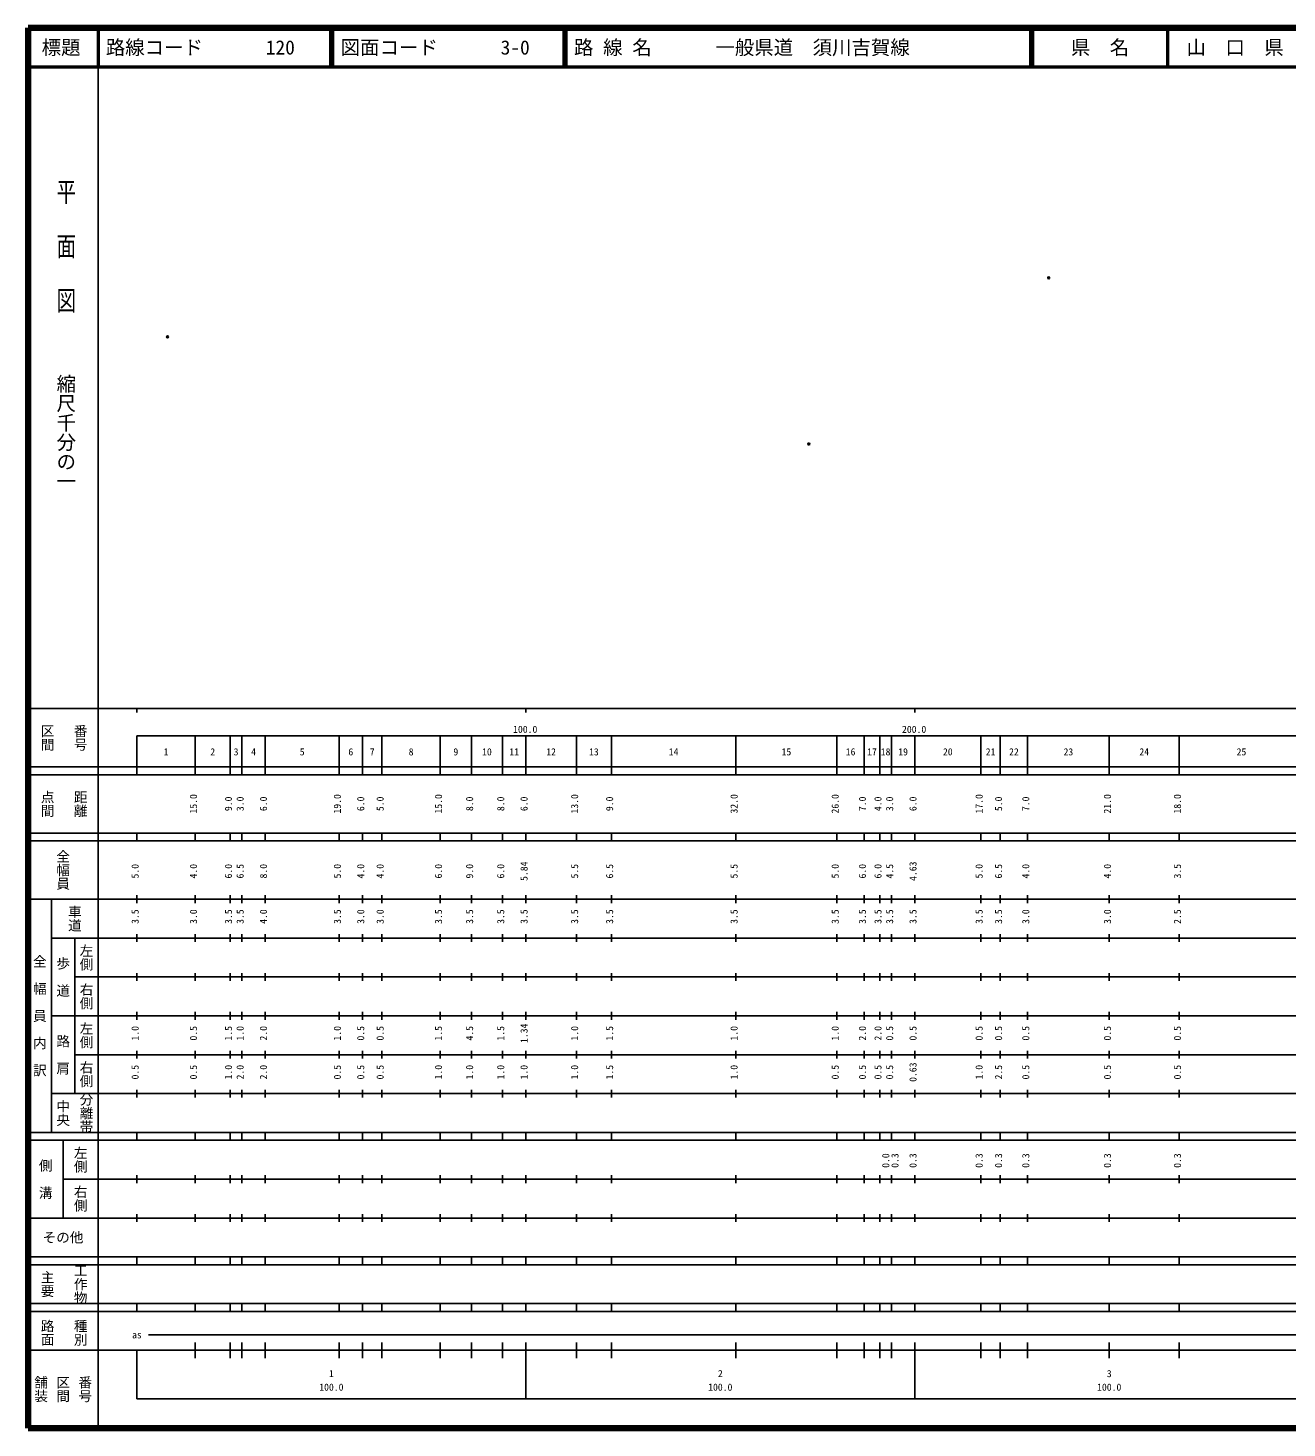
# Model space of a CAD drawing. Units: millimetres on the paper. Extents: x 40 to 680, y 20 to 380.
# Drawn here: x 40 to 363.7, y 20 to 380 of the extents above; entities that cross this region are included whole.
import ezdxf
from ezdxf.enums import TextEntityAlignment as Align

# ---------------------------------------------------------------- set-up
doc = ezdxf.new("R2010")
doc.units = ezdxf.units.MM
doc.header["$PDMODE"] = 32
doc.header["$PDSIZE"] = 0.5
doc.layers.add('M-OTRS', color=6, linetype='Continuous')
doc.layers.add('M-TTL-TXT', color=7, linetype='Continuous')
for name, color, linetype, lineweight in [('M-TTL', 2, 'Continuous', 140), ('M-TTL-BAND', 7, 'Continuous', 25), ('M-TTL-LINE', 7, 'Continuous', 50)]:
    doc.layers.add(name, color=color, linetype=linetype, lineweight=lineweight)
doc.styles.add('@ＭＳ ゴシック', font='')
doc.styles.add('ＭＳ ゴシック', font='')
doc.styles.get('@ＭＳ ゴシック').set_extended_font_data('@MS Gothic')
doc.styles.get('ＭＳ ゴシック').set_extended_font_data('MS Gothic')

msp = doc.modelspace()

# ---------------------------------------------------------------- linework, layer by layer
at = {"layer": 'M-OTRS'}
for p in [(302.433, 315.766), (75.879, 300.56), (240.735, 273.027)]:
    msp.add_point(p, dxfattribs=at)
at = {"layer": 'M-TTL'}
for p, q in [((40, 380), (40, 20)), ((680, 380), (40, 380)), ((40, 20), (680, 20))]:
    msp.add_line(p, q, dxfattribs=at)
at = {"layer": 'M-TTL-BAND'}
for p, q in [((58, 370), (58, 20)), ((40, 205), (579, 205)), ((68, 205), (68, 204)), ((168, 205), (168, 204)), ((268, 205), (268, 204)), ((68, 198), (579, 198)), ((68, 198), (68, 188)), ((83, 188), (83, 198)), ((92, 188), (92, 198)), ((95, 188), (95, 198)), ((101, 188), (101, 198)), ((120, 188), (120, 198)), ((126, 188), (126, 198)), ((131, 188), (131, 198)), ((146, 188), (146, 198)), ((154, 188), (154, 198)), ((162, 188), (162, 198)), ((168, 188), (168, 198)), ((181, 188), (181, 198)), ((190, 188), (190, 198)), ((222, 188), (222, 198)), ((248, 188), (248, 198)), ((255, 188), (255, 198)), ((259, 188), (259, 198)), ((262, 188), (262, 198)), ((268, 188), (268, 198)), ((285, 188), (285, 198)), ((290, 188), (290, 198)), ((297, 188), (297, 198)), ((318, 188), (318, 198)), ((336, 188), (336, 198)), ((40, 190), (579, 190)), ((40, 188), (579, 188)), ((40, 173), (579, 173)), ((68, 171), (68, 173)), ((83, 171), (83, 173)), ((92, 171), (92, 173)), ((95, 171), (95, 173)), ((101, 171), (101, 173)), ((120, 171), (120, 173)), ((126, 171), (126, 173)), ((131, 171), (131, 173)), ((146, 171), (146, 173)), ((154, 171), (154, 173)), ((162, 171), (162, 173)), ((168, 171), (168, 173)), ((181, 171), (181, 173)), ((190, 171), (190, 173)), ((222, 171), (222, 173)), ((248, 171), (248, 173)), ((255, 171), (255, 173)), ((259, 171), (259, 173)), ((262, 171), (262, 173)), ((268, 171), (268, 173)), ((285, 171), (285, 173)), ((290, 171), (290, 173)), ((297, 171), (297, 173)), ((318, 171), (318, 173)), ((336, 171), (336, 173)), ((40, 171), (579, 171)), ((40, 156), (579, 156)), ((46, 96), (46, 156)), ((68, 155), (68, 157)), ((83, 155), (83, 157)), ((92, 155), (92, 157)), ((95, 155), (95, 157)), ((101, 155), (101, 157)), ((120, 155), (120, 157)), ((126, 155), (126, 157)), ((131, 155), (131, 157)), ((146, 155), (146, 157)), ((154, 155), (154, 157)), ((162, 155), (162, 157)), ((168, 155), (168, 157)), ((181, 155), (181, 157)), ((190, 155), (190, 157)), ((222, 155), (222, 157)), ((248, 155), (248, 157)), ((255, 155), (255, 157)), ((259, 155), (259, 157)), ((262, 155), (262, 157)), ((268, 155), (268, 157)), ((285, 155), (285, 157)), ((290, 155), (290, 157)), ((297, 155), (297, 157)), ((318, 155), (318, 157)), ((336, 155), (336, 157)), ((46, 146), (579, 146)), ((52, 146), (52, 106)), ((68, 145), (68, 147)), ((83, 145), (83, 147)), ((92, 145), (92, 147)), ((95, 145), (95, 147)), ((101, 145), (101, 147)), ((120, 145), (120, 147)), ((126, 145), (126, 147)), ((131, 145), (131, 147)), ((146, 145), (146, 147)), ((154, 145), (154, 147)), ((162, 145), (162, 147)), ((168, 145), (168, 147)), ((181, 145), (181, 147)), ((190, 145), (190, 147)), ((222, 145), (222, 147)), ((248, 145), (248, 147)), ((255, 145), (255, 147)), ((259, 145), (259, 147)), ((262, 145), (262, 147)), ((268, 145), (268, 147)), ((285, 145), (285, 147)), ((290, 145), (290, 147)), ((297, 145), (297, 147)), ((318, 145), (318, 147)), ((336, 145), (336, 147)), ((68, 135), (68, 137)), ((83, 135), (83, 137)), ((92, 135), (92, 137)), ((95, 135), (95, 137)), ((101, 135), (101, 137)), ((120, 135), (120, 137)), ((126, 135), (126, 137)), ((131, 135), (131, 137)), ((146, 135), (146, 137)), ((154, 135), (154, 137)), ((162, 135), (162, 137)), ((168, 135), (168, 137)), ((181, 135), (181, 137)), ((190, 135), (190, 137)), ((222, 135), (222, 137)), ((248, 135), (248, 137)), ((255, 135), (255, 137)), ((259, 135), (259, 137)), ((262, 135), (262, 137)), ((268, 135), (268, 137)), ((285, 135), (285, 137)), ((290, 135), (290, 137)), ((297, 135), (297, 137)), ((318, 135), (318, 137)), ((336, 135), (336, 137)), ((52, 136), (579, 136)), ((46, 126), (579, 126)), ((68, 125), (68, 127)), ((83, 125), (83, 127)), ((92, 125), (92, 127)), ((95, 125), (95, 127)), ((101, 125), (101, 127)), ((120, 125), (120, 127)), ((126, 125), (126, 127)), ((131, 125), (131, 127)), ((146, 125), (146, 127)), ((154, 125), (154, 127)), ((162, 125), (162, 127)), ((168, 125), (168, 127)), ((181, 125), (181, 127)), ((190, 125), (190, 127)), ((222, 125), (222, 127)), ((248, 125), (248, 127)), ((255, 125), (255, 127)), ((259, 125), (259, 127)), ((262, 125), (262, 127)), ((268, 125), (268, 127)), ((285, 125), (285, 127)), ((290, 125), (290, 127)), ((297, 125), (297, 127)), ((318, 125), (318, 127)), ((336, 125), (336, 127)), ((52, 116), (579, 116)), ((68, 115), (68, 117)), ((83, 115), (83, 117)), ((92, 115), (92, 117)), ((95, 115), (95, 117)), ((101, 115), (101, 117)), ((120, 115), (120, 117)), ((126, 115), (126, 117)), ((131, 115), (131, 117)), ((146, 115), (146, 117)), ((154, 115), (154, 117)), ((162, 115), (162, 117)), ((168, 115), (168, 117)), ((181, 115), (181, 117)), ((190, 115), (190, 117)), ((222, 115), (222, 117)), ((248, 115), (248, 117)), ((255, 115), (255, 117)), ((259, 115), (259, 117)), ((262, 115), (262, 117)), ((268, 115), (268, 117)), ((285, 115), (285, 117)), ((290, 115), (290, 117)), ((297, 115), (297, 117)), ((318, 115), (318, 117)), ((336, 115), (336, 117)), ((46, 106), (579, 106)), ((68, 105), (68, 107)), ((83, 105), (83, 107)), ((92, 105), (92, 107)), ((95, 105), (95, 107)), ((101, 105), (101, 107)), ((120, 105), (120, 107)), ((126, 105), (126, 107)), ((131, 105), (131, 107)), ((146, 105), (146, 107)), ((154, 105), (154, 107)), ((162, 105), (162, 107)), ((168, 105), (168, 107)), ((181, 105), (181, 107)), ((190, 105), (190, 107)), ((222, 105), (222, 107)), ((248, 105), (248, 107)), ((255, 105), (255, 107)), ((259, 105), (259, 107)), ((262, 105), (262, 107)), ((268, 105), (268, 107)), ((285, 105), (285, 107)), ((290, 105), (290, 107)), ((297, 105), (297, 107)), ((318, 105), (318, 107)), ((336, 105), (336, 107)), ((40, 96), (579, 96)), ((40, 94), (579, 94)), ((49, 94), (49, 74)), ((68, 94), (68, 96)), ((83, 94), (83, 96)), ((92, 94), (92, 96)), ((95, 94), (95, 96)), ((101, 94), (101, 96)), ((120, 94), (120, 96)), ((126, 94), (126, 96)), ((131, 94), (131, 96)), ((146, 94), (146, 96)), ((154, 94), (154, 96)), ((162, 94), (162, 96)), ((168, 94), (168, 96)), ((181, 94), (181, 96)), ((190, 94), (190, 96)), ((222, 94), (222, 96)), ((248, 94), (248, 96)), ((255, 94), (255, 96)), ((259, 94), (259, 96)), ((262, 94), (262, 96)), ((268, 94), (268, 96)), ((285, 94), (285, 96)), ((290, 94), (290, 96)), ((297, 94), (297, 96)), ((318, 94), (318, 96)), ((336, 94), (336, 96)), ((49, 84), (579, 84)), ((68, 83), (68, 85)), ((83, 83), (83, 85)), ((92, 83), (92, 85)), ((95, 83), (95, 85)), ((101, 83), (101, 85)), ((120, 83), (120, 85)), ((126, 83), (126, 85)), ((131, 83), (131, 85)), ((146, 83), (146, 85)), ((154, 83), (154, 85)), ((162, 83), (162, 85)), ((168, 83), (168, 85)), ((181, 83), (181, 85)), ((190, 83), (190, 85)), ((222, 83), (222, 85)), ((248, 83), (248, 85)), ((255, 83), (255, 85)), ((259, 83), (259, 85)), ((262, 83), (262, 85)), ((268, 83), (268, 85)), ((285, 83), (285, 85)), ((290, 83), (290, 85)), ((297, 83), (297, 85)), ((318, 83), (318, 85)), ((336, 83), (336, 85)), ((40, 74), (579, 74)), ((68, 73), (68, 75)), ((83, 73), (83, 75)), ((92, 73), (92, 75)), ((95, 73), (95, 75)), ((101, 73), (101, 75)), ((120, 73), (120, 75)), ((126, 73), (126, 75)), ((131, 73), (131, 75)), ((146, 73), (146, 75)), ((154, 73), (154, 75)), ((162, 73), (162, 75)), ((168, 73), (168, 75)), ((181, 73), (181, 75)), ((190, 73), (190, 75)), ((222, 73), (222, 75)), ((248, 73), (248, 75)), ((255, 73), (255, 75)), ((259, 73), (259, 75)), ((262, 73), (262, 75)), ((268, 73), (268, 75)), ((285, 73), (285, 75)), ((290, 73), (290, 75)), ((297, 73), (297, 75)), ((318, 73), (318, 75)), ((336, 73), (336, 75)), ((40, 64), (579, 64)), ((40, 62), (579, 62)), ((68, 62), (68, 64)), ((83, 62), (83, 64)), ((92, 62), (92, 64)), ((95, 62), (95, 64)), ((101, 62), (101, 64)), ((120, 62), (120, 64)), ((126, 62), (126, 64)), ((131, 62), (131, 64)), ((146, 62), (146, 64)), ((154, 62), (154, 64)), ((162, 62), (162, 64)), ((168, 62), (168, 64)), ((181, 62), (181, 64)), ((190, 62), (190, 64)), ((222, 62), (222, 64)), ((248, 62), (248, 64)), ((255, 62), (255, 64)), ((259, 62), (259, 64)), ((262, 62), (262, 64)), ((268, 62), (268, 64)), ((285, 62), (285, 64)), ((290, 62), (290, 64)), ((297, 62), (297, 64)), ((318, 62), (318, 64)), ((336, 62), (336, 64)), ((40, 52), (579, 52)), ((68, 50), (68, 52)), ((83, 50), (83, 52)), ((92, 50), (92, 52)), ((95, 50), (95, 52)), ((101, 50), (101, 52)), ((120, 50), (120, 52)), ((126, 50), (126, 52)), ((131, 50), (131, 52)), ((146, 50), (146, 52)), ((154, 50), (154, 52)), ((162, 50), (162, 52)), ((168, 50), (168, 52)), ((181, 50), (181, 52)), ((190, 50), (190, 52)), ((222, 50), (222, 52)), ((248, 50), (248, 52)), ((255, 50), (255, 52)), ((259, 50), (259, 52)), ((262, 50), (262, 52)), ((268, 50), (268, 52)), ((285, 50), (285, 52)), ((290, 50), (290, 52)), ((297, 50), (297, 52)), ((318, 50), (318, 52)), ((336, 50), (336, 52)), ((40, 50), (579, 50)), ((71, 44), (565, 44)), ((40, 40), (579, 40)), ((68, 40), (68, 27.5)), ((83, 38), (83, 42)), ((92, 38), (92, 42)), ((95, 38), (95, 42)), ((101, 38), (101, 42)), ((120, 38), (120, 42)), ((126, 38), (126, 42)), ((131, 38), (131, 42)), ((146, 38), (146, 42)), ((154, 38), (154, 42)), ((162, 38), (162, 42)), ((168, 27.5), (168, 42)), ((181, 38), (181, 42)), ((190, 38), (190, 42)), ((222, 38), (222, 42)), ((248, 38), (248, 42)), ((255, 38), (255, 42)), ((259, 38), (259, 42)), ((262, 38), (262, 42)), ((268, 27.5), (268, 42)), ((285, 38), (285, 42)), ((290, 38), (290, 42)), ((297, 38), (297, 42)), ((318, 38), (318, 42)), ((336, 38), (336, 42)), ((68, 27.5), (579, 27.5))]:
    msp.add_line(p, q, dxfattribs=at)
at = {"layer": 'M-TTL-LINE'}
for p, q in [((58, 380), (58, 370)), ((117.75, 380), (117.75, 370)), ((118.25, 380), (118.25, 370)), ((177.75, 380), (177.75, 370)), ((178.25, 380), (178.25, 370)), ((297.75, 380), (297.75, 370)), ((298.25, 380), (298.25, 370)), ((333, 380), (333, 370)), ((40, 370), (680, 370))]:
    msp.add_line(p, q, dxfattribs=at)

# ---------------------------------------------------------------- texts
at = {"layer": 'M-TTL-BAND', "style": '@ＭＳ ゴシック', "width": 1.4}
msp.add_text('平  面  図', height=3.666, rotation=270, dxfattribs=at).set_placement((49.777, 306.475), align=Align.MIDDLE_RIGHT)
at = {"layer": 'M-TTL-BAND', "style": '@ＭＳ ゴシック'}
msp.add_text('縮尺千分の一', height=3.666, rotation=270, dxfattribs=at).set_placement((49.777, 261.03), align=Align.MIDDLE_RIGHT)
for s, p in [('区間', (45, 197.5)), ('番号', (53.5, 197.5)), ('点間', (45, 180.5)), ('距離', (53.5, 180.5)), ('全幅員', (49, 163.5)), ('車道', (52, 151)), ('左側', (55, 141)), ('全\u3000幅\u3000員\u3000内\u3000訳', (43, 126)), ('歩\u3000道', (49, 136)), ('右側', (55, 131)), ('左側', (55, 121)), ('路\u3000肩', (49, 116)), ('右側', (55, 111)), ('分離帯', (55, 101)), ('中央', (49, 101)), ('左側', (53.5, 89)), ('側\u3000溝', (44.5, 84)), ('右側', (53.5, 79)), ('工作物', (53.5, 57)), ('主要', (45, 57)), ('路面', (45, 44.5)), ('種別', (53.5, 44.5)), ('舗装', (43.333, 30)), ('区間', (49, 30)), ('番号', (54.667, 30))]:
    msp.add_text(s, height=2.566, rotation=270, dxfattribs=at).set_placement(p, align=Align.MIDDLE_CENTER)
at = {"layer": 'M-TTL-BAND', "style": 'ＭＳ ゴシック'}
for s, p in [('100.0', (167.844, 198.195)), ('200.0', (267.844, 198.195)), ('1', (75.5, 192.405)), ('2', (87.5, 192.405)), ('3', (93.5, 192.405)), ('4', (98, 192.405)), ('5', (110.5, 192.405)), ('6', (123, 192.405)), ('7', (128.5, 192.405)), ('8', (138.5, 192.405)), ('9', (150, 192.405)), ('10', (158, 192.405)), ('11', (165, 192.405)), ('12', (174.5, 192.405)), ('13', (185.5, 192.405)), ('14', (206, 192.405)), ('15', (235, 192.405)), ('16', (251.5, 192.405)), ('17', (257, 192.405)), ('18', (260.5, 192.405)), ('19', (265, 192.405)), ('20', (276.5, 192.405)), ('21', (287.5, 192.405)), ('22', (293.5, 192.405)), ('23', (307.5, 192.405)), ('24', (327, 192.405)), ('25', (352, 192.405)), ('as', (68, 42.5)), ('1', (118, 32.523)), ('2', (218, 32.523)), ('3', (318, 32.523)), ('100.0', (118, 29.033)), ('100.0', (218, 29.033)), ('100.0', (318, 29.033))]:
    msp.add_text(s, height=1.833, dxfattribs=at).set_placement(p, align=Align.BOTTOM_CENTER)
for s, p in [('15.0', (84, 180.5)), ('9.0', (93, 180.5)), ('3.0', (96, 180.5)), ('6.0', (102, 180.5)), ('19.0', (121, 180.5)), ('6.0', (127, 180.5)), ('5.0', (132, 180.5)), ('15.0', (147, 180.5)), ('8.0', (155, 180.5)), ('8.0', (163, 180.5)), ('6.0', (169, 180.5)), ('13.0', (182, 180.5)), ('9.0', (191, 180.5)), ('32.0', (223, 180.5)), ('26.0', (249, 180.5)), ('7.0', (256, 180.5)), ('4.0', (260, 180.5)), ('3.0', (263, 180.5)), ('6.0', (269, 180.5)), ('17.0', (286, 180.5)), ('5.0', (291, 180.5)), ('7.0', (298, 180.5)), ('21.0', (319, 180.5)), ('18.0', (337, 180.5)), ('5.0', (69, 163.174)), ('4.0', (84, 163.174)), ('6.0', (93, 163.174)), ('6.5', (96, 163.174)), ('8.0', (102, 163.174)), ('5.0', (121, 163.174)), ('4.0', (127, 163.174)), ('4.0', (132, 163.174)), ('6.0', (147, 163.174)), ('9.0', (155, 163.174)), ('6.0', (163, 163.174)), ('5.84', (169, 163.174)), ('5.5', (182, 163.174)), ('6.5', (191, 163.174)), ('5.5', (223, 163.174)), ('5.0', (249, 163.174)), ('6.0', (256, 163.174)), ('6.0', (260, 163.174)), ('4.5', (263, 163.174)), ('4.63', (269, 163.174)), ('5.0', (286, 163.174)), ('6.5', (291, 163.174)), ('4.0', (298, 163.174)), ('4.0', (319, 163.174)), ('3.5', (337, 163.174)), ('3.5', (69, 151.5)), ('3.0', (84, 151.5)), ('3.5', (93, 151.5)), ('3.5', (96, 151.5)), ('4.0', (102, 151.5)), ('3.5', (121, 151.5)), ('3.0', (127, 151.5)), ('3.0', (132, 151.5)), ('3.5', (147, 151.5)), ('3.5', (155, 151.5)), ('3.5', (163, 151.5)), ('3.5', (169, 151.5)), ('3.5', (182, 151.5)), ('3.5', (191, 151.5)), ('3.5', (223, 151.5)), ('3.5', (249, 151.5)), ('3.5', (256, 151.5)), ('3.5', (260, 151.5)), ('3.5', (263, 151.5)), ('3.5', (269, 151.5)), ('3.5', (286, 151.5)), ('3.5', (291, 151.5)), ('3.0', (298, 151.5)), ('3.0', (319, 151.5)), ('2.5', (337, 151.5)), ('1.0', (69, 121.5)), ('0.5', (84, 121.5)), ('1.5', (93, 121.5)), ('1.0', (96, 121.5)), ('2.0', (102, 121.5)), ('1.0', (121, 121.5)), ('0.5', (127, 121.5)), ('0.5', (132, 121.5)), ('1.5', (147, 121.5)), ('4.5', (155, 121.5)), ('1.5', (163, 121.5)), ('1.34', (169, 121.5)), ('1.0', (182, 121.5)), ('1.5', (191, 121.5)), ('1.0', (223, 121.5)), ('1.0', (249, 121.5)), ('2.0', (256, 121.5)), ('2.0', (260, 121.5)), ('0.5', (263, 121.5)), ('0.5', (269, 121.5)), ('0.5', (286, 121.5)), ('0.5', (291, 121.5)), ('0.5', (298, 121.5)), ('0.5', (319, 121.5)), ('0.5', (337, 121.5)), ('0.5', (69, 111.5)), ('0.5', (84, 111.5)), ('1.0', (93, 111.5)), ('2.0', (96, 111.5)), ('2.0', (102, 111.5)), ('0.5', (121, 111.5)), ('0.5', (127, 111.5)), ('0.5', (132, 111.5)), ('1.0', (147, 111.5)), ('1.0', (155, 111.5)), ('1.0', (163, 111.5)), ('1.0', (169, 111.5)), ('1.0', (182, 111.5)), ('1.5', (191, 111.5)), ('1.0', (223, 111.5)), ('0.5', (249, 111.5)), ('0.5', (256, 111.5)), ('0.5', (260, 111.5)), ('0.5', (263, 111.5)), ('0.63', (269, 111.5)), ('1.0', (286, 111.5)), ('2.5', (291, 111.5)), ('0.5', (298, 111.5)), ('0.5', (319, 111.5)), ('0.5', (337, 111.5)), ('0.0', (262, 88.764)), ('0.3', (264.37, 88.764)), ('0.3', (269, 88.764)), ('0.3', (286, 88.764)), ('0.3', (291, 88.764)), ('0.3', (298, 88.764)), ('0.3', (319, 88.764)), ('0.3', (337, 88.764))]:
    msp.add_text(s, height=1.833, rotation=90, dxfattribs=at).set_placement(p, align=Align.BOTTOM_CENTER)
msp.add_text('その他', height=2.566, dxfattribs=at).set_placement((49, 69), align=Align.MIDDLE_CENTER)
at = {"layer": 'M-TTL-TXT', "style": 'ＭＳ ゴシック'}
for s, p in [('標題', (48.5, 375)), ('県\u3000名', (315.625, 375)), ('山\u3000口\u3000県', (350.375, 375))]:
    msp.add_text(s, height=3.666, dxfattribs=at).set_placement(p, align=Align.MIDDLE_CENTER)
for s, p in [('路線コード', (60, 375)), ('120', (101.142, 375)), ('図面コード', (120.38, 375)), ('3-0', (161.521, 375)), ('路 線 名', (180.38, 375)), ('一般県道\u3000須川吉賀線', (216.734, 375))]:
    msp.add_text(s, height=3.666, dxfattribs=at).set_placement(p, align=Align.MIDDLE_LEFT)

doc.saveas('drawing.dxf')
